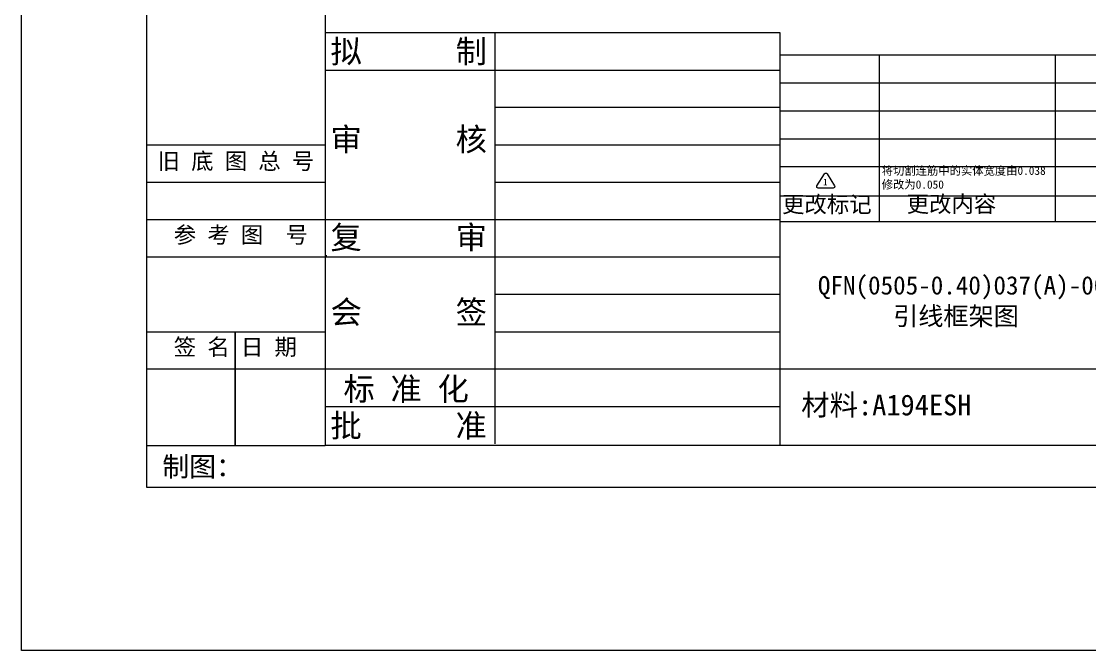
# Model space of a CAD drawing. Header units: millimetres. Extents: x 4026 to 4299, y 1527 to 1783.
# Drawn here: x 4026.1 to 4142, y 1526.9 to 1595.2 of the extents above; entities that cross this region are included whole.
import ezdxf

# ---------------------------------------------------------------- set-up
doc = ezdxf.new("R2010")
doc.units = ezdxf.units.MM
doc.layers.add('图层1实体', color=7, linetype='Continuous')
doc.layers.add('标注', color=4, linetype='Continuous')
doc.styles.add('宋体', font='')
doc.styles.get('宋体').set_extended_font_data('SimSun')

msp = doc.modelspace()

# ---------------------------------------------------------------- linework, layer by layer
at = {"lineweight": 5}
msp.add_lwpolyline([(4026.0599, 1782.5975), (4298.8444, 1782.5975), (4298.8444, 1526.9022), (4026.0599, 1526.9022)], close=True, dxfattribs=at)
at = {"layer": '图层1实体', "lineweight": 5}
for p, q in [((4108.4072, 1593.9328, 0.0616), (4059.0431, 1593.9328, 0.0616)), ((4077.4173, 1593.9328, 0.0616), (4077.4173, 1549.3395, 0.0616)), ((4108.4072, 1549.1553, 0.0616), (4108.4072, 1593.9328, 0.0616)), ((4108.4072, 1591.5422, 0.0616), (4161.4592, 1591.5422, 0.0616)), ((4119.1337, 1591.5422, 0.0616), (4119.1337, 1573.4623, 0.0616)), ((4138.2338, 1591.5422, 0.0616), (4138.2338, 1573.4623, 0.0616)), ((4059.0431, 1589.8796, 0.0616), (4108.4072, 1589.8796, 0.0616)), ((4108.4072, 1588.5149, 0.0616), (4161.4592, 1588.5149, 0.0616)), ((4108.4072, 1585.8263, 0.0616), (4077.4173, 1585.8263, 0.0616)), ((4108.4072, 1585.4876, 0.0616), (4161.4592, 1585.4876, 0.0616)), ((4108.4072, 1582.4603, 0.0616), (4161.4592, 1582.4603, 0.0616)), ((4059.0431, 1581.7731, 0.0616), (4039.6873, 1581.7731, 0.0616)), ((4108.4072, 1581.7731, 0.0616), (4077.4173, 1581.7731, 0.0616)), ((4108.4072, 1579.4329, 0.0616), (4161.4592, 1579.4329, 0.0616)), ((4059.0431, 1577.7199, 0.0616), (4039.6873, 1577.7199, 0.0616)), ((4108.4072, 1577.7199, 0.0616), (4077.4173, 1577.7199, 0.0616)), ((4108.4072, 1576.2615, 0.0616), (4161.4592, 1576.2615, 0.0616)), ((4108.4072, 1573.6666, 0.0616), (4039.6873, 1573.6666, 0.0616)), ((4108.4072, 1573.4623, 0.0616), (4196.2588, 1573.4623, 0.0616)), ((4108.4072, 1569.6134, 0.0616), (4039.6873, 1569.6134, 0.0616)), ((4059.1434, 1569.8258, 0.0616), (4059.1434, 1569.7054, 0.0616)), ((4108.4072, 1565.5602, 0.0616), (4077.4173, 1565.5602, 0.0616)), ((4039.6873, 1561.5152, 0.0616), (4059.0431, 1561.5069, 0.0616)), ((4049.2602, 1561.5152, 0.0616), (4049.2602, 1549.2388, 0.0616)), ((4049.2602, 1549.2388, 0.0616), (4049.2602, 1561.3948, 0.0616)), ((4077.4173, 1561.4991, 0.0616), (4108.4072, 1561.486, 0.0616)), ((4151.5979, 1557.4459, 0.0616), (4039.6873, 1557.4459, 0.0616)), ((4059.0431, 1553.3927, 0.0616), (4108.4072, 1553.3927, 0.0616)), ((4059.0304, 1549.1423, 0.0616), (4039.7424, 1549.1423, 0.0616))]:
    msp.add_line(p, q, dxfattribs=at)
at = {"layer": '图层1实体', "lineweight": 5, "elevation": 0.0616}
for points in [[(4039.6873, 1769.5311), (4201.651, 1769.5311), (4201.651, 1544.6229), (4039.6873, 1544.6229)], [(4059.0431, 1764.9714), (4196.2588, 1764.9714), (4196.2588, 1549.1553), (4059.0431, 1549.1553)]]:
    msp.add_lwpolyline(points, close=True, dxfattribs=at)
at = {"layer": '标注', "color": 6, "lineweight": 5, "ltscale": 2, "elevation": 0.0019}
msp.add_lwpolyline([(4113.4858, 1578.6408), (4114.2799, 1577.355, -0.58729158), (4114.131, 1577.0879), (4112.5286, 1577.0879, -0.58994045), (4112.3804, 1577.3562), (4113.1886, 1578.6419, -0.5551437)], format="xyb", close=True, dxfattribs=at)

# ---------------------------------------------------------------- texts
at = {"layer": '图层1实体', "lineweight": 5, "style": '宋体'}
for s, height, p in [('拟      制', 2.49363, (4059.6008, 1590.6837, 0.0616)), ('审      核', 2.49363, (4059.6008, 1581.1417, 0.0616)), ('复      审', 2.49363, (4059.6008, 1570.5067, 0.0616)), ('会      签', 2.49363, (4059.6008, 1562.3924, 0.0616)), ('标 准 化', 2.49363, (4061.0134, 1554.0537, 0.0616)), ('批      准', 2.49363, (4059.5884, 1550.0722, 0.0616)), ('制图：', 2.1374, (4041.3543, 1545.8104, 0.0616))]:
    msp.add_text(s, height=height, dxfattribs=at).set_placement(p)
at = {"layer": '图层1实体', "lineweight": 5, "attachment_point": 1, "style": '宋体'}
for s, insert, char_height in [('{\\fSimSun|b0|i0|c134|p2;旧 底 图 总 号}', (4040.8428, 1580.9187, 0.0616), 1.781163), ('{\\fSimSun|b0|i0|c134|p2;更改标记}', (4108.5958, 1576.2292, 0.0616), 1.781163), ('{\\fSimSun|b0|i0|c134|p2;参 考 图  号}', (4042.5942, 1572.9155, 0.0616), 1.781163), ('签 名 日 期', (4042.5942, 1560.748, 0.0616), 1.78116), ('材料:A194ESH', (4110.669, 1554.6961, 0.1414), 2.26073)]:
    msp.add_mtext(s, dxfattribs=dict(at, insert=insert, char_height=char_height))
for s, insert, char_height, width in [('将切割连筋中的实体宽度由0.038修改为0.050', (4119.4102, 1579.4329, 0.0616), 0.9, 18.823567), ('{\\fSimSun|b0|i0|c134|p2;更改内容}', (4122.1147, 1576.2615, 0.0616), 1.781163, 11.022691), ('QFN(0505-0.40)037(A)-0001\\P      引线框架图', (4112.4825, 1567.5461, 0.1414), 2, 65.69046)]:
    msp.add_mtext(s, dxfattribs=dict(at, insert=insert, char_height=char_height, width=width))
at = {"layer": '标注', "color": 4, "linetype": 'ByBlock', "lineweight": 5, "insert": (4113.2903, 1577.7469), "char_height": 0.7, "width": 0.968274, "attachment_point": 5, "style": '宋体'}
msp.add_mtext('1', dxfattribs=at)

doc.saveas('drawing.dxf')
